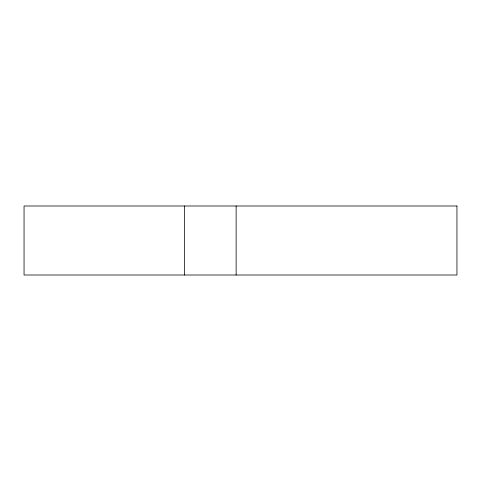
<?xml version="1.0" encoding="UTF-8"?>
<svg xmlns="http://www.w3.org/2000/svg" width="481" height="481" viewBox="0 0 481 481"><rect width="100%" height="100%" fill="white"/><g stroke="black" fill="none" stroke-linecap="round" stroke-linejoin="round"><path stroke-width="0.72" d="M236.135 205.994L236.135 275.006M184.506 205.994L184.506 275.006M456.95 205.994L24.05 205.994L24.05 275.006L456.95 275.006L456.95 205.994"/></g></svg>
